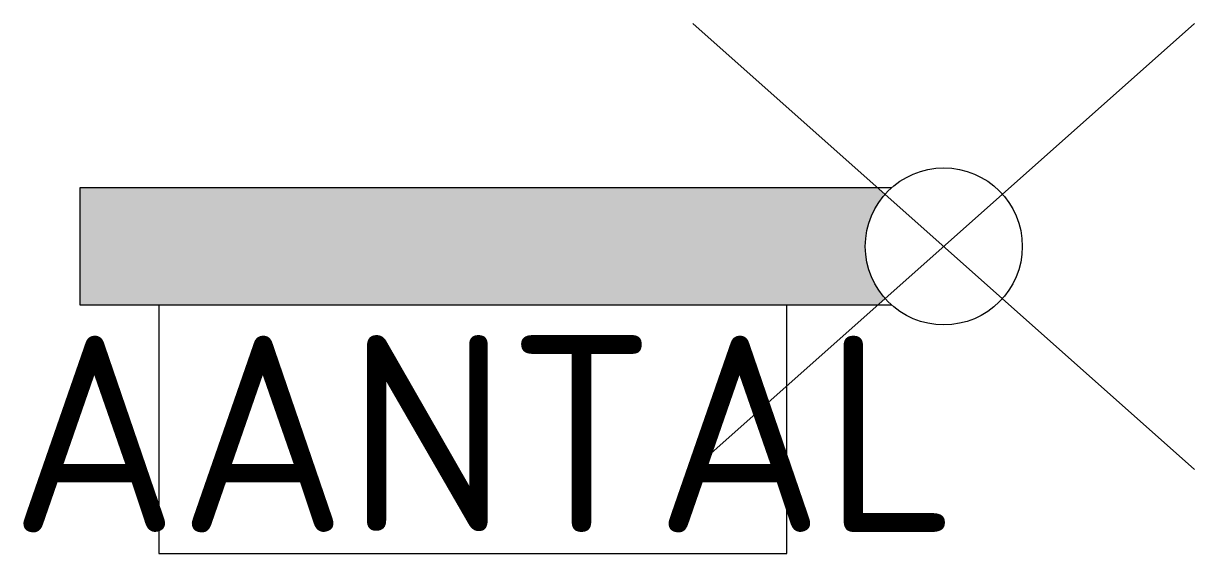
# Model space of a CAD drawing. Extents: x -11.7 to 3.2, y -3.9 to 2.8.
import ezdxf
from ezdxf.enums import TextEntityAlignment as Align

# ---------------------------------------------------------------- set-up
doc = ezdxf.new("R2010")
doc.units = 0
doc.styles.add('NLCS-ISO', font='NLCS-ISO.ttf')

msp = doc.modelspace()

# ---------------------------------------------------------------- hatches: boundary and pattern name
h = msp.add_hatch(color=256)
h.dxf.hatch_style = 1
h.paths.add_polyline_path([(-0.747, 0.664), (-0.843, 0.75), (-11, 0.75), (-11, -0.75), (-0.843, -0.75), (-0.747, -0.664, -0.183732), (-1, 0, -0.183732)])

# ---------------------------------------------------------------- linework, layer by layer
for p, q in [((-3.195, -2.841), (3.195, 2.841)), ((-3.195, 2.841), (3.195, -2.841))]:
    msp.add_line(p, q)
at = {"flags": 128}
msp.add_lwpolyline([(-0.661, -0.75), (-11, -0.75), (-11, 0.75), (-0.661, 0.75)], dxfattribs=at)
msp.add_lwpolyline([(-10, -0.75), (-10, -3.914), (-2, -3.914), (-2, -0.75)], close=True, dxfattribs=at)
msp.add_circle((0, 0), 1)

# ---------------------------------------------------------------- texts
at = {"style": 'NLCS-ISO'}
msp.add_attdef('AANTAL', text='', height=2.5, dxfattribs=at).set_placement((-5.855, -3.638), align=Align.CENTER)

doc.saveas('drawing.dxf')
